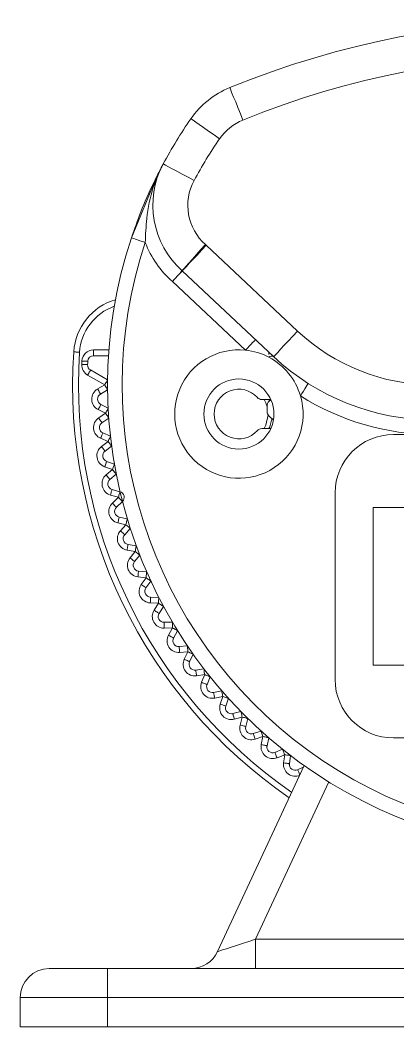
# Model space of a CAD drawing. Header units: inches. Extents: x 3.5 to 16.6, y 1.6 to 9.
# Drawn here: x 15.141 to 15.643, y 4.574 to 5.912 of the extents above; entities that cross this region are included whole.
import ezdxf

# ---------------------------------------------------------------- set-up
doc = ezdxf.new("R2010")
doc.units = ezdxf.units.IN
doc.header["$MEASUREMENT"] = 0

msp = doc.modelspace()

# ---------------------------------------------------------------- linework, layer by layer
at = {"color": 7, "linetype": 'Continuous', "lineweight": 15}
for p, q in [((15.3886, 5.6131), (15.5101, 5.499)), ((15.4782, 5.465), (15.3567, 5.5791)), ((15.4408, 5.4736), (15.3435, 5.5649)), ((15.2387, 5.4663), (15.2387, 5.474)), ((15.2586, 5.4663), (15.2387, 5.4663)), ((15.4719, 5.4709), (15.4719, 5.4677)), ((15.2535, 5.4275), (15.2308, 5.4406)), ((15.2347, 5.4473), (15.2574, 5.4342)), ((15.244, 5.422), (15.2535, 5.4275)), ((15.2574, 5.4207), (15.2479, 5.4152)), ((15.4743, 5.4081), (15.4624, 5.4081)), ((15.2547, 5.3897), (15.2448, 5.3946)), ((15.2483, 5.4016), (15.2581, 5.3967)), ((15.4696, 5.3919), (15.4696, 5.4003)), ((15.2455, 5.3837), (15.2547, 5.3897)), ((15.2589, 5.3833), (15.2498, 5.3772)), ((15.4778, 5.3805), (15.4719, 5.3864)), ((15.4624, 5.3693), (15.4743, 5.3693)), ((15.2581, 5.3522), (15.248, 5.3565)), ((15.251, 5.3636), (15.2611, 5.3593)), ((16.1187, 5.3615), (15.6376, 5.3615)), ((15.2493, 5.3456), (15.2581, 5.3522)), ((15.2627, 5.346), (15.254, 5.3394)), ((15.2637, 5.3149), (15.2534, 5.3185)), ((15.2554, 5.3077), (15.2637, 5.3149)), ((15.256, 5.3258), (15.2664, 5.3222)), ((15.2688, 5.3089), (15.2604, 5.3018)), ((15.2633, 5.2885), (15.2738, 5.2854)), ((15.2717, 5.278), (15.2611, 5.281)), ((15.2638, 5.2704), (15.2717, 5.278)), ((15.56, 5.2839), (15.56, 5.0356)), ((15.277, 5.2724), (15.2691, 5.2648)), ((15.6105, 5.055), (15.6105, 5.2645)), ((15.6842, 5.2645), (15.6105, 5.2645)), ((15.2728, 5.2516), (15.2835, 5.2492)), ((15.2818, 5.2416), (15.2711, 5.244)), ((15.2744, 5.2335), (15.2818, 5.2416)), ((15.2875, 5.2364), (15.2801, 5.2283)), ((15.2941, 5.2059), (15.2833, 5.2077)), ((15.2845, 5.2154), (15.2954, 5.2136)), ((15.2872, 5.1974), (15.2941, 5.2059)), ((15.3001, 5.201), (15.2932, 5.1925)), ((15.3085, 5.1711), (15.2976, 5.1722)), ((15.2984, 5.1799), (15.3093, 5.1788)), ((15.3021, 5.1622), (15.3085, 5.1711)), ((15.3148, 5.1665), (15.3084, 5.1576)), ((15.3144, 5.1454), (15.3254, 5.1449)), ((15.3251, 5.1372), (15.3141, 5.1376)), ((15.3192, 5.1279), (15.3251, 5.1372)), ((15.3316, 5.133), (15.3258, 5.1237)), ((15.3325, 5.1118), (15.3434, 5.112)), ((15.3436, 5.1043), (15.3326, 5.1041)), ((15.3383, 5.0947), (15.3436, 5.1043)), ((15.3504, 5.1005), (15.3451, 5.0909)), ((15.3525, 5.0795), (15.3635, 5.0803)), ((15.3641, 5.0726), (15.3532, 5.0717)), ((15.3594, 5.0627), (15.3641, 5.0726)), ((15.3711, 5.0693), (15.3664, 5.0594)), ((15.3745, 5.0483), (15.3854, 5.0499)), ((15.82, 5.055), (15.6105, 5.055)), ((15.3865, 5.0422), (15.3756, 5.0407)), ((15.3824, 5.032), (15.3865, 5.0422)), ((15.3937, 5.0393), (15.3896, 5.0291)), ((15.3983, 5.0186), (15.4091, 5.0208)), ((15.4106, 5.0132), (15.3999, 5.011)), ((15.4071, 5.0028), (15.4106, 5.0132)), ((15.418, 5.0108), (15.4145, 5.0004)), ((15.4239, 4.9904), (15.4345, 4.9932)), ((15.4365, 4.9857), (15.4259, 4.9829)), ((15.4336, 4.9751), (15.4365, 4.9857)), ((15.444, 4.9837), (15.4411, 4.9731)), ((15.4511, 4.9638), (15.4615, 4.9672)), ((15.464, 4.9599), (15.4535, 4.9564)), ((15.4618, 4.9491), (15.464, 4.9599)), ((15.4716, 4.9583), (15.4694, 4.9476)), ((15.6376, 4.958), (15.723, 4.958)), ((15.4799, 4.9388), (15.49, 4.9429)), ((15.4929, 4.9357), (15.4828, 4.9316)), ((15.4914, 4.9249), (15.4929, 4.9357)), ((15.5006, 4.9346), (15.4991, 4.9238)), ((15.4036, 4.6739), (15.519, 4.9212)), ((15.5101, 4.9157), (15.5182, 4.9195)), ((15.4541, 4.6515), (15.4541, 4.6903)), ((15.4541, 4.6903), (16.3023, 4.6903)), ((15.1798, 4.6515), (15.2574, 4.6515)), ((15.2574, 4.6127), (15.2574, 4.6515)), ((15.2574, 4.6515), (16.499, 4.6515)), ((15.2574, 4.6127), (15.141, 4.6127)), ((15.141, 4.5739), (15.141, 4.6127)), ((16.499, 4.6127), (15.2574, 4.6127)), ((15.2574, 4.6127), (15.2574, 4.5739)), ((15.2574, 4.5739), (15.141, 4.5739)), ((16.499, 4.5739), (15.2574, 4.5739))]:
    msp.add_line(p, q, dxfattribs=at)
at = {"color": 8, "linetype": 'Continuous', "lineweight": 15}
for p, q in [((15.2387, 5.474), (15.2591, 5.474)), ((15.472, 5.4081), (15.4727, 5.4065)), ((15.5517, 4.8995), (15.4541, 4.6903))]:
    msp.add_line(p, q, dxfattribs=at)
at = {"color": 7, "linetype": 'Continuous', "lineweight": 15, "flags": 128}
for points in [[(15.4374, 5.7796), (15.434, 5.788), (15.4307, 5.7961), (15.4277, 5.8036), (15.425, 5.8101), (15.4228, 5.8155), (15.4212, 5.8195), (15.4202, 5.8219), (15.4199, 5.8227)], [(15.3681, 5.7813), (15.3688, 5.7808), (15.371, 5.7793), (15.3745, 5.7768), (15.3793, 5.7735), (15.3851, 5.7695), (15.3917, 5.7649), (15.3989, 5.7599), (15.4064, 5.7547)], [(15.3314, 5.7213), (15.3223, 5.7038), (15.289, 5.6229)], [(15.3314, 5.7213), (15.3322, 5.7209), (15.3345, 5.7197), (15.3383, 5.7176), (15.3434, 5.7149), (15.3496, 5.7115), (15.3567, 5.7077), (15.3644, 5.7036), (15.3724, 5.6993)], [(15.289, 5.6229), (15.2893, 5.6228), (15.2904, 5.6225), (15.2921, 5.6219), (15.2944, 5.6212), (15.2972, 5.6202), (15.3003, 5.6192), (15.3038, 5.618), (15.3074, 5.6168)], [(15.3565, 5.5793), (15.3571, 5.5799), (15.3589, 5.5819), (15.3618, 5.5851), (15.3656, 5.5894), (15.3703, 5.5947), (15.3756, 5.6007), (15.3814, 5.6073), (15.3875, 5.614)], [(15.3567, 5.5791), (15.3573, 5.5798), (15.3591, 5.5817), (15.3621, 5.5848), (15.366, 5.5891), (15.3709, 5.5942), (15.3764, 5.6001), (15.3823, 5.6064), (15.3886, 5.6131)], [(15.4782, 5.465), (15.4788, 5.4657), (15.4806, 5.4676), (15.4836, 5.4707), (15.4875, 5.475), (15.4924, 5.4801), (15.4979, 5.486), (15.5039, 5.4923), (15.5101, 5.499)], [(15.4408, 5.4736), (15.4434, 5.4763), (15.4458, 5.479), (15.4481, 5.4814), (15.4502, 5.4836), (15.4518, 5.4853), (15.453, 5.4866), (15.4538, 5.4874), (15.454, 5.4877)], [(15.2123, 5.4714), (15.2124, 5.4713), (15.2129, 5.4713), (15.2136, 5.4713), (15.2146, 5.4712), (15.2157, 5.4711), (15.2171, 5.471), (15.2185, 5.4709), (15.22, 5.4708)], [(15.2308, 5.4543), (15.2306, 5.4543), (15.2302, 5.4544), (15.2295, 5.4544), (15.2285, 5.4544), (15.2273, 5.4545), (15.226, 5.4545), (15.2246, 5.4546), (15.223, 5.4547)], [(15.231, 5.4589), (15.2308, 5.4589), (15.2304, 5.4589), (15.2297, 5.4589), (15.2287, 5.459), (15.2276, 5.459), (15.2262, 5.4591), (15.2248, 5.4592), (15.2232, 5.4592)], [(15.2347, 5.4473), (15.2346, 5.4472), (15.2344, 5.4468), (15.234, 5.4462), (15.2335, 5.4453), (15.2329, 5.4443), (15.2323, 5.4431), (15.2315, 5.4419), (15.2308, 5.4406)], [(15.2479, 5.4152), (15.2478, 5.4154), (15.2476, 5.4158), (15.2472, 5.4164), (15.2468, 5.4172), (15.2462, 5.4182), (15.2455, 5.4194), (15.2448, 5.4207), (15.244, 5.422)], [(15.2574, 5.4342), (15.2573, 5.434), (15.2571, 5.4337), (15.2567, 5.433), (15.2563, 5.4322), (15.2557, 5.4312), (15.255, 5.43), (15.2543, 5.4288), (15.2535, 5.4275)], [(15.2574, 5.4207), (15.2573, 5.4209), (15.2571, 5.4212), (15.2567, 5.4219), (15.2563, 5.4227), (15.2557, 5.4237), (15.255, 5.4249), (15.2543, 5.4261), (15.2535, 5.4275)], [(15.5138, 5.4129), (15.5159, 5.4161), (15.5178, 5.4192), (15.5196, 5.422), (15.5212, 5.4245), (15.5225, 5.4265), (15.5234, 5.428), (15.524, 5.429), (15.5242, 5.4293)], [(15.4656, 5.4081), (15.4678, 5.4035), (15.4696, 5.3981)], [(15.2483, 5.4016), (15.2482, 5.4015), (15.248, 5.4011), (15.2477, 5.4004), (15.2473, 5.3996), (15.2468, 5.3985), (15.2462, 5.3973), (15.2455, 5.396), (15.2448, 5.3946)], [(15.2581, 5.3967), (15.2581, 5.3965), (15.2579, 5.3962), (15.2575, 5.3955), (15.2571, 5.3946), (15.2566, 5.3936), (15.256, 5.3924), (15.2553, 5.3911), (15.2547, 5.3897)], [(15.2498, 5.3772), (15.2497, 5.3773), (15.2495, 5.3777), (15.2491, 5.3783), (15.2485, 5.3791), (15.2479, 5.3801), (15.2471, 5.3812), (15.2463, 5.3824), (15.2455, 5.3837)], [(15.2589, 5.3833), (15.2589, 5.3834), (15.2586, 5.3838), (15.2582, 5.3844), (15.2577, 5.3852), (15.257, 5.3861), (15.2563, 5.3873), (15.2555, 5.3885), (15.2547, 5.3897)], [(15.4708, 5.3878), (15.4678, 5.3738), (15.4656, 5.3693)], [(15.251, 5.3636), (15.251, 5.3635), (15.2508, 5.3631), (15.2505, 5.3624), (15.2501, 5.3615), (15.2497, 5.3604), (15.2491, 5.3592), (15.2486, 5.3579), (15.248, 5.3565)], [(15.2611, 5.3593), (15.2611, 5.3592), (15.2609, 5.3588), (15.2606, 5.3581), (15.2602, 5.3572), (15.2598, 5.3561), (15.2592, 5.3549), (15.2587, 5.3536), (15.2581, 5.3522)], [(15.254, 5.3394), (15.2539, 5.3395), (15.2536, 5.3398), (15.2532, 5.3404), (15.2526, 5.3412), (15.2519, 5.3421), (15.2511, 5.3432), (15.2502, 5.3444), (15.2493, 5.3456)], [(15.2627, 5.346), (15.2626, 5.3461), (15.2624, 5.3464), (15.2619, 5.347), (15.2614, 5.3478), (15.2607, 5.3487), (15.2599, 5.3498), (15.259, 5.3509), (15.2581, 5.3522)], [(15.256, 5.3258), (15.256, 5.3257), (15.2558, 5.3253), (15.2556, 5.3246), (15.2553, 5.3237), (15.2549, 5.3226), (15.2544, 5.3213), (15.2539, 5.32), (15.2534, 5.3185)], [(15.2664, 5.3222), (15.2663, 5.322), (15.2662, 5.3216), (15.2659, 5.3209), (15.2656, 5.32), (15.2652, 5.3189), (15.2647, 5.3177), (15.2643, 5.3163), (15.2637, 5.3149)], [(15.2688, 5.3089), (15.2687, 5.3091), (15.2684, 5.3094), (15.2679, 5.3099), (15.2673, 5.3107), (15.2665, 5.3116), (15.2657, 5.3126), (15.2647, 5.3137), (15.2637, 5.3149)], [(15.2604, 5.3018), (15.2603, 5.3019), (15.26, 5.3023), (15.2596, 5.3028), (15.2589, 5.3036), (15.2582, 5.3045), (15.2573, 5.3055), (15.2564, 5.3066), (15.2554, 5.3077)], [(15.2633, 5.2885), (15.2632, 5.2883), (15.2631, 5.2879), (15.2629, 5.2872), (15.2627, 5.2863), (15.2623, 5.2852), (15.262, 5.2839), (15.2615, 5.2825), (15.2611, 5.281)], [(15.2738, 5.2854), (15.2738, 5.2853), (15.2737, 5.2848), (15.2735, 5.2842), (15.2732, 5.2832), (15.2729, 5.2821), (15.2725, 5.2808), (15.2721, 5.2794), (15.2717, 5.278)], [(15.277, 5.2724), (15.2769, 5.2725), (15.2766, 5.2728), (15.2761, 5.2733), (15.2755, 5.274), (15.2747, 5.2749), (15.2737, 5.2758), (15.2727, 5.2769), (15.2717, 5.278)], [(15.2691, 5.2648), (15.269, 5.2649), (15.2687, 5.2652), (15.2682, 5.2657), (15.2676, 5.2664), (15.2667, 5.2672), (15.2658, 5.2682), (15.2648, 5.2693), (15.2638, 5.2704)], [(15.2728, 5.2516), (15.2728, 5.2514), (15.2727, 5.251), (15.2725, 5.2503), (15.2723, 5.2494), (15.272, 5.2482), (15.2717, 5.2469), (15.2714, 5.2455), (15.2711, 5.244)], [(15.2835, 5.2492), (15.2835, 5.249), (15.2834, 5.2486), (15.2832, 5.2479), (15.283, 5.247), (15.2827, 5.2458), (15.2825, 5.2445), (15.2821, 5.2431), (15.2818, 5.2416)], [(15.2875, 5.2364), (15.2874, 5.2365), (15.2871, 5.2368), (15.2865, 5.2372), (15.2858, 5.2379), (15.285, 5.2387), (15.284, 5.2396), (15.2829, 5.2406), (15.2818, 5.2416)], [(15.2801, 5.2283), (15.28, 5.2284), (15.2796, 5.2287), (15.2791, 5.2292), (15.2784, 5.2298), (15.2775, 5.2306), (15.2765, 5.2315), (15.2755, 5.2325), (15.2744, 5.2335)], [(15.2845, 5.2154), (15.2845, 5.2152), (15.2844, 5.2148), (15.2843, 5.2141), (15.2842, 5.2131), (15.284, 5.212), (15.2838, 5.2106), (15.2835, 5.2092), (15.2833, 5.2077)], [(15.2954, 5.2136), (15.2953, 5.2135), (15.2953, 5.213), (15.2951, 5.2123), (15.295, 5.2114), (15.2948, 5.2102), (15.2946, 5.2089), (15.2944, 5.2074), (15.2941, 5.2059)], [(15.2932, 5.1925), (15.2931, 5.1926), (15.2927, 5.1929), (15.2922, 5.1934), (15.2914, 5.194), (15.2905, 5.1947), (15.2895, 5.1956), (15.2883, 5.1965), (15.2872, 5.1974)], [(15.3001, 5.201), (15.3, 5.2011), (15.2997, 5.2014), (15.2991, 5.2019), (15.2984, 5.2025), (15.2974, 5.2032), (15.2964, 5.2041), (15.2953, 5.205), (15.2941, 5.2059)], [(15.2984, 5.1799), (15.2984, 5.1798), (15.2984, 5.1793), (15.2983, 5.1786), (15.2982, 5.1776), (15.2981, 5.1765), (15.2979, 5.1751), (15.2978, 5.1737), (15.2976, 5.1722)], [(15.3093, 5.1788), (15.3093, 5.1787), (15.3093, 5.1782), (15.3092, 5.1775), (15.3091, 5.1765), (15.309, 5.1754), (15.3088, 5.174), (15.3087, 5.1726), (15.3085, 5.1711)], [(15.3148, 5.1665), (15.3147, 5.1666), (15.3144, 5.1669), (15.3138, 5.1673), (15.313, 5.1679), (15.312, 5.1686), (15.311, 5.1693), (15.3098, 5.1702), (15.3085, 5.1711)], [(15.3084, 5.1576), (15.3083, 5.1577), (15.308, 5.158), (15.3074, 5.1584), (15.3066, 5.159), (15.3056, 5.1597), (15.3045, 5.1604), (15.3034, 5.1613), (15.3021, 5.1622)], [(15.3144, 5.1454), (15.3144, 5.1452), (15.3144, 5.1448), (15.3144, 5.144), (15.3143, 5.1431), (15.3143, 5.1419), (15.3142, 5.1406), (15.3142, 5.1391), (15.3141, 5.1376)], [(15.3254, 5.1449), (15.3254, 5.1448), (15.3254, 5.1443), (15.3253, 5.1436), (15.3253, 5.1426), (15.3252, 5.1415), (15.3252, 5.1401), (15.3251, 5.1387), (15.3251, 5.1372)], [(15.3258, 5.1237), (15.3256, 5.1238), (15.3253, 5.124), (15.3247, 5.1244), (15.3238, 5.1249), (15.3228, 5.1256), (15.3217, 5.1263), (15.3205, 5.1271), (15.3192, 5.1279)], [(15.3316, 5.133), (15.3315, 5.1331), (15.3311, 5.1333), (15.3305, 5.1337), (15.3297, 5.1342), (15.3287, 5.1349), (15.3276, 5.1356), (15.3263, 5.1363), (15.3251, 5.1372)], [(15.3325, 5.1118), (15.3325, 5.1117), (15.3325, 5.1112), (15.3325, 5.1105), (15.3325, 5.1096), (15.3325, 5.1084), (15.3326, 5.107), (15.3326, 5.1056), (15.3326, 5.1041)], [(15.3434, 5.112), (15.3435, 5.1119), (15.3435, 5.1115), (15.3435, 5.1107), (15.3435, 5.1098), (15.3435, 5.1086), (15.3435, 5.1073), (15.3436, 5.1058), (15.3436, 5.1043)], [(15.3504, 5.1005), (15.3503, 5.1006), (15.3499, 5.1008), (15.3493, 5.1012), (15.3484, 5.1016), (15.3474, 5.1022), (15.3462, 5.1029), (15.3449, 5.1036), (15.3436, 5.1043)], [(15.3451, 5.0909), (15.345, 5.091), (15.3446, 5.0912), (15.344, 5.0916), (15.3431, 5.092), (15.3421, 5.0926), (15.3409, 5.0932), (15.3396, 5.0939), (15.3383, 5.0947)], [(15.3525, 5.0795), (15.3525, 5.0793), (15.3526, 5.0789), (15.3526, 5.0781), (15.3527, 5.0772), (15.3528, 5.076), (15.3529, 5.0747), (15.353, 5.0732), (15.3532, 5.0717)], [(15.3635, 5.0803), (15.3635, 5.0802), (15.3635, 5.0797), (15.3636, 5.079), (15.3637, 5.0781), (15.3637, 5.0769), (15.3639, 5.0756), (15.364, 5.0741), (15.3641, 5.0726)], [(15.3664, 5.0594), (15.3663, 5.0594), (15.3659, 5.0596), (15.3652, 5.0599), (15.3643, 5.0603), (15.3633, 5.0608), (15.3621, 5.0614), (15.3608, 5.062), (15.3594, 5.0627)], [(15.3711, 5.0693), (15.371, 5.0693), (15.3706, 5.0695), (15.3699, 5.0698), (15.3691, 5.0702), (15.368, 5.0708), (15.3668, 5.0713), (15.3655, 5.072), (15.3641, 5.0726)], [(15.3745, 5.0483), (15.3745, 5.0482), (15.3746, 5.0478), (15.3747, 5.0471), (15.3748, 5.0461), (15.375, 5.0449), (15.3752, 5.0436), (15.3754, 5.0422), (15.3756, 5.0407)], [(15.3854, 5.0499), (15.3854, 5.0497), (15.3854, 5.0493), (15.3856, 5.0486), (15.3857, 5.0476), (15.3859, 5.0465), (15.386, 5.0451), (15.3862, 5.0437), (15.3865, 5.0422)], [(15.3937, 5.0393), (15.3935, 5.0394), (15.3931, 5.0395), (15.3924, 5.0398), (15.3915, 5.0402), (15.3905, 5.0406), (15.3892, 5.0411), (15.3879, 5.0416), (15.3865, 5.0422)], [(15.3896, 5.0291), (15.3894, 5.0292), (15.389, 5.0293), (15.3883, 5.0296), (15.3874, 5.03), (15.3864, 5.0304), (15.3851, 5.0309), (15.3838, 5.0315), (15.3824, 5.032)], [(15.4091, 5.0208), (15.4091, 5.0207), (15.4092, 5.0202), (15.4093, 5.0195), (15.4095, 5.0186), (15.4098, 5.0174), (15.41, 5.0161), (15.4103, 5.0147), (15.4106, 5.0132)], [(15.3983, 5.0186), (15.3983, 5.0185), (15.3984, 5.018), (15.3986, 5.0173), (15.3988, 5.0164), (15.399, 5.0152), (15.3993, 5.0139), (15.3996, 5.0125), (15.3999, 5.011)], [(15.418, 5.0108), (15.4178, 5.0108), (15.4174, 5.011), (15.4167, 5.0112), (15.4158, 5.0115), (15.4147, 5.0119), (15.4134, 5.0123), (15.4121, 5.0127), (15.4106, 5.0132)], [(15.4145, 5.0004), (15.4144, 5.0004), (15.4139, 5.0005), (15.4133, 5.0008), (15.4123, 5.0011), (15.4112, 5.0014), (15.41, 5.0019), (15.4086, 5.0023), (15.4071, 5.0028)], [(15.4345, 4.9932), (15.4345, 4.9931), (15.4346, 4.9927), (15.4348, 4.992), (15.4351, 4.991), (15.4354, 4.9899), (15.4357, 4.9886), (15.4361, 4.9872), (15.4365, 4.9857)], [(15.4239, 4.9904), (15.4239, 4.9903), (15.424, 4.9898), (15.4242, 4.9891), (15.4245, 4.9882), (15.4248, 4.9871), (15.4251, 4.9858), (15.4255, 4.9844), (15.4259, 4.9829)], [(15.444, 4.9837), (15.4438, 4.9838), (15.4434, 4.9839), (15.4427, 4.9841), (15.4418, 4.9843), (15.4406, 4.9846), (15.4393, 4.985), (15.4379, 4.9854), (15.4365, 4.9857)], [(15.4411, 4.9731), (15.441, 4.9732), (15.4406, 4.9733), (15.4399, 4.9735), (15.4389, 4.9737), (15.4378, 4.974), (15.4365, 4.9744), (15.4351, 4.9748), (15.4336, 4.9751)], [(15.4615, 4.9672), (15.4615, 4.9671), (15.4617, 4.9667), (15.4619, 4.966), (15.4622, 4.9651), (15.4626, 4.964), (15.463, 4.9627), (15.4635, 4.9613), (15.464, 4.9599)], [(15.4511, 4.9638), (15.4511, 4.9636), (15.4513, 4.9632), (15.4515, 4.9625), (15.4518, 4.9616), (15.4522, 4.9605), (15.4526, 4.9592), (15.4531, 4.9578), (15.4535, 4.9564)], [(15.4716, 4.9583), (15.4714, 4.9584), (15.471, 4.9584), (15.4703, 4.9586), (15.4693, 4.9588), (15.4682, 4.959), (15.4669, 4.9593), (15.4654, 4.9596), (15.464, 4.9599)], [(15.4694, 4.9476), (15.4692, 4.9476), (15.4688, 4.9477), (15.4681, 4.9478), (15.4671, 4.948), (15.466, 4.9483), (15.4647, 4.9485), (15.4632, 4.9488), (15.4618, 4.9491)], [(15.49, 4.9429), (15.4901, 4.9428), (15.4903, 4.9424), (15.4905, 4.9417), (15.4909, 4.9408), (15.4913, 4.9397), (15.4918, 4.9385), (15.4924, 4.9371), (15.4929, 4.9357)], [(15.4799, 4.9388), (15.4799, 4.9387), (15.4801, 4.9383), (15.4804, 4.9376), (15.4807, 4.9367), (15.4811, 4.9356), (15.4817, 4.9344), (15.4822, 4.933), (15.4828, 4.9316)], [(15.5006, 4.9346), (15.5005, 4.9347), (15.5, 4.9347), (15.4993, 4.9348), (15.4984, 4.935), (15.4972, 4.9351), (15.4959, 4.9353), (15.4944, 4.9355), (15.4929, 4.9357)], [(15.4991, 4.9238), (15.4989, 4.9238), (15.4985, 4.9238), (15.4978, 4.9239), (15.4968, 4.9241), (15.4957, 4.9243), (15.4943, 4.9244), (15.4929, 4.9246), (15.4914, 4.9249)], [(15.4036, 4.6739), (15.4044, 4.6741), (15.4067, 4.6749), (15.4104, 4.6761), (15.4154, 4.6777), (15.4217, 4.6797), (15.4289, 4.6821), (15.4368, 4.6847), (15.4453, 4.6874), (15.4541, 4.6903)]]:
    msp.add_lwpolyline(points, dxfattribs=at)
at = {"color": 8, "linetype": 'Continuous', "lineweight": 15, "flags": 128}
for points in [[(15.476, 5.3823), (15.4731, 5.3716), (15.472, 5.3693)], [(15.5101, 4.9157), (15.5102, 4.9155), (15.5103, 4.9151), (15.5107, 4.9145), (15.5111, 4.9136), (15.5116, 4.9125), (15.5121, 4.9113), (15.5128, 4.91), (15.5133, 4.909)]]:
    msp.add_lwpolyline(points, dxfattribs=at)
at = {"color": 7, "linetype": 'Continuous', "lineweight": 15}
msp.add_circle((15.432, 5.3887), 0.0466, dxfattribs=at)
for centre, radius, start, end in [((15.8782, 4.6967), 1.2158, 67.8524, 112.1476), ((15.8782, 4.6967), 1.1692, 67.8524, 112.1476), ((15.4637, 5.7149), 0.1164, 112.1476, 145.2531), ((15.8782, 5.4275), 0.6208, 145.2531, 151.7453), ((15.4637, 5.7149), 0.0698, 112.1476, 145.2531), ((15.8782, 5.4275), 0.5742, 145.2531, 151.7453), ((15.4339, 5.6662), 0.1164, 151.7453, 228.3521), ((15.4339, 5.6662), 0.0698, 151.7453, 228.3521), ((15.8782, 5.4275), 0.6208, 161.6445, 18.3555), ((15.8782, 5.4275), 0.6014, 161.6445, 18.3555), ((15.4339, 5.6662), 0.1358, 201.3278, 228.2842), ((15.3514, 5.5735), 0.0543, 46.8026, 48.3521), ((15.3514, 5.5735), 0.00776, 46.8026, 48.3521), ((15.2897, 5.4663), 0.0776, 106.3935, 176.2278), ((15.6907, 5.6913), 0.2638, 226.8026, 270), ((15.8782, 5.4275), 0.6674, 176.2278, 235.3728), ((15.2387, 5.4585), 0.0155, 90, 177.2209), ((15.2387, 5.4585), 0.00776, 90, 177.2209), ((15.432, 5.3887), 0.0854, 84.1044, 16.5155), ((15.432, 5.3887), 0.0854, 62.1047, 84.1044), ((15.4758, 5.4595), 0.00604, 66.6163, 130.0042), ((15.432, 5.3887), 0.0854, 16.5155, 62.1047), ((15.6907, 5.6913), 0.3104, 226.8026, 270), ((15.8782, 5.4275), 0.6557, 177.2209, 177.622), ((15.2385, 5.454), 0.0155, 177.622, 240), ((15.8782, 5.4275), 0.648, 177.2209, 177.622), ((15.2385, 5.454), 0.00776, 177.622, 240), ((15.2518, 5.4085), 0.0155, 120, 243.4615), ((15.432, 5.3887), 0.033, 41.8103, 318.1897), ((15.2518, 5.4085), 0.00776, 120, 243.4615), ((15.4624, 5.4158), 0.00776, 221.8103, 270), ((15.6907, 5.6913), 0.3298, 237.5724, 270), ((15.4774, 5.4003), 0.00776, 111.3425, 180), ((15.2541, 5.3707), 0.0155, 123.4615, 246.9231), ((15.4774, 5.3919), 0.00776, 180, 225), ((15.2541, 5.3707), 0.00776, 123.4615, 246.9231), ((15.4624, 5.3615), 0.00776, 90, 138.1897), ((15.6376, 5.2839), 0.0776, 90, 180), ((15.2586, 5.3332), 0.0155, 126.9231, 250.3846), ((15.2586, 5.3332), 0.00776, 126.9231, 250.3846), ((15.2654, 5.2959), 0.0155, 130.3846, 253.8462), ((15.2654, 5.2959), 0.00776, 130.3846, 253.8462), ((15.2717, 5.278), 0.00776, 313.8462, 73.8462), ((15.2745, 5.2592), 0.0155, 133.8462, 257.3077), ((15.2745, 5.2592), 0.00776, 133.8462, 257.3077), ((15.2858, 5.223), 0.0155, 137.3077, 260.7692), ((15.2858, 5.223), 0.00776, 137.3077, 260.7692), ((15.2992, 5.1876), 0.0155, 140.7692, 264.2308), ((15.2992, 5.1876), 0.00776, 140.7692, 264.2308), ((15.3147, 5.1531), 0.0155, 144.2308, 267.6923), ((15.3147, 5.1531), 0.00776, 144.2308, 267.6923), ((15.3323, 5.1196), 0.0155, 147.6923, 271.1538), ((15.3323, 5.1196), 0.00776, 147.6923, 271.1538), ((15.3519, 5.0872), 0.0155, 151.1538, 274.6154), ((15.3519, 5.0872), 0.00776, 151.1538, 274.6154), ((15.3734, 5.056), 0.0155, 154.6154, 278.0769), ((15.3734, 5.056), 0.00776, 154.6154, 278.0769), ((15.6376, 5.0356), 0.0776, 180, 270), ((15.3968, 5.0262), 0.0155, 158.0769, 281.5385), ((15.3968, 5.0262), 0.00776, 158.0769, 281.5385), ((15.4219, 4.9979), 0.0155, 161.5385, 285), ((15.4219, 4.9979), 0.00776, 161.5385, 285), ((15.4486, 4.9711), 0.0155, 165, 288.4615), ((15.4486, 4.9711), 0.00776, 165, 288.4615), ((15.477, 4.946), 0.0155, 168.4615, 291.9231), ((15.477, 4.946), 0.00776, 168.4615, 291.9231), ((15.5068, 4.9227), 0.00776, 171.9231, 295.3846), ((15.3685, 4.6903), 0.0388, 270, 335), ((15.1798, 4.6127), 0.0388, 90, 180)]:
    msp.add_arc(centre, radius, start, end, dxfattribs=at)
at = {"color": 8, "linetype": 'Continuous', "lineweight": 15}
for centre, radius, start, end in [((15.2897, 5.4663), 0.0698, 109.6142, 176.2278), ((15.8782, 5.4275), 0.6596, 176.2278, 235.2584), ((15.5068, 4.9227), 0.0155, 171.9231, 293.8654)]:
    msp.add_arc(centre, radius, start, end, dxfattribs=at)
at = {"color": 7, "linetype": 'Continuous', "lineweight": 15}
for points, knots in [([(15.289, 5.6229), (15.2931, 5.6346), (15.3021, 5.6603), (15.3154, 5.6901), (15.3256, 5.7104), (15.3302, 5.7191), (15.3313, 5.7212), (15.3314, 5.7213)], [0, 0, 0, 0, 0.3223055, 0.7076244, 0.9275162, 0.996191, 1, 1, 1, 1]), ([(15.3314, 5.7213), (15.3313, 5.7212), (15.3311, 5.7208), (15.3299, 5.7186), (15.3249, 5.7087), (15.3157, 5.6856), (15.3089, 5.6526), (15.3079, 5.6275), (15.3074, 5.6168)], [0, 0, 0, 0, 0.004183, 0.0143, 0.06676, 0.316093, 0.707922, 1, 1, 1, 1]), ([(15.3435, 5.5649), (15.3438, 5.5652), (15.3448, 5.5663), (15.3472, 5.5689), (15.3506, 5.5726), (15.3539, 5.5763), (15.3561, 5.5788), (15.3564, 5.5791), (15.3565, 5.5793)], [0, 0, 0, 0, 0.0459338, 0.1414271, 0.3560963, 0.5707374, 0.7853726, 1, 1, 1, 1]), ([(15.3435, 5.5649), (15.3438, 5.5652), (15.3448, 5.5663), (15.3472, 5.5689), (15.3506, 5.5726), (15.354, 5.5762), (15.3563, 5.5786), (15.3565, 5.579), (15.3567, 5.5791)], [0, 0, 0, 0, 0.045934, 0.141427, 0.356097, 0.570737, 0.785373, 1, 1, 1, 1])]:
    msp.add_open_spline(points, degree=3, knots=knots, dxfattribs=at)

doc.saveas('drawing.dxf')
